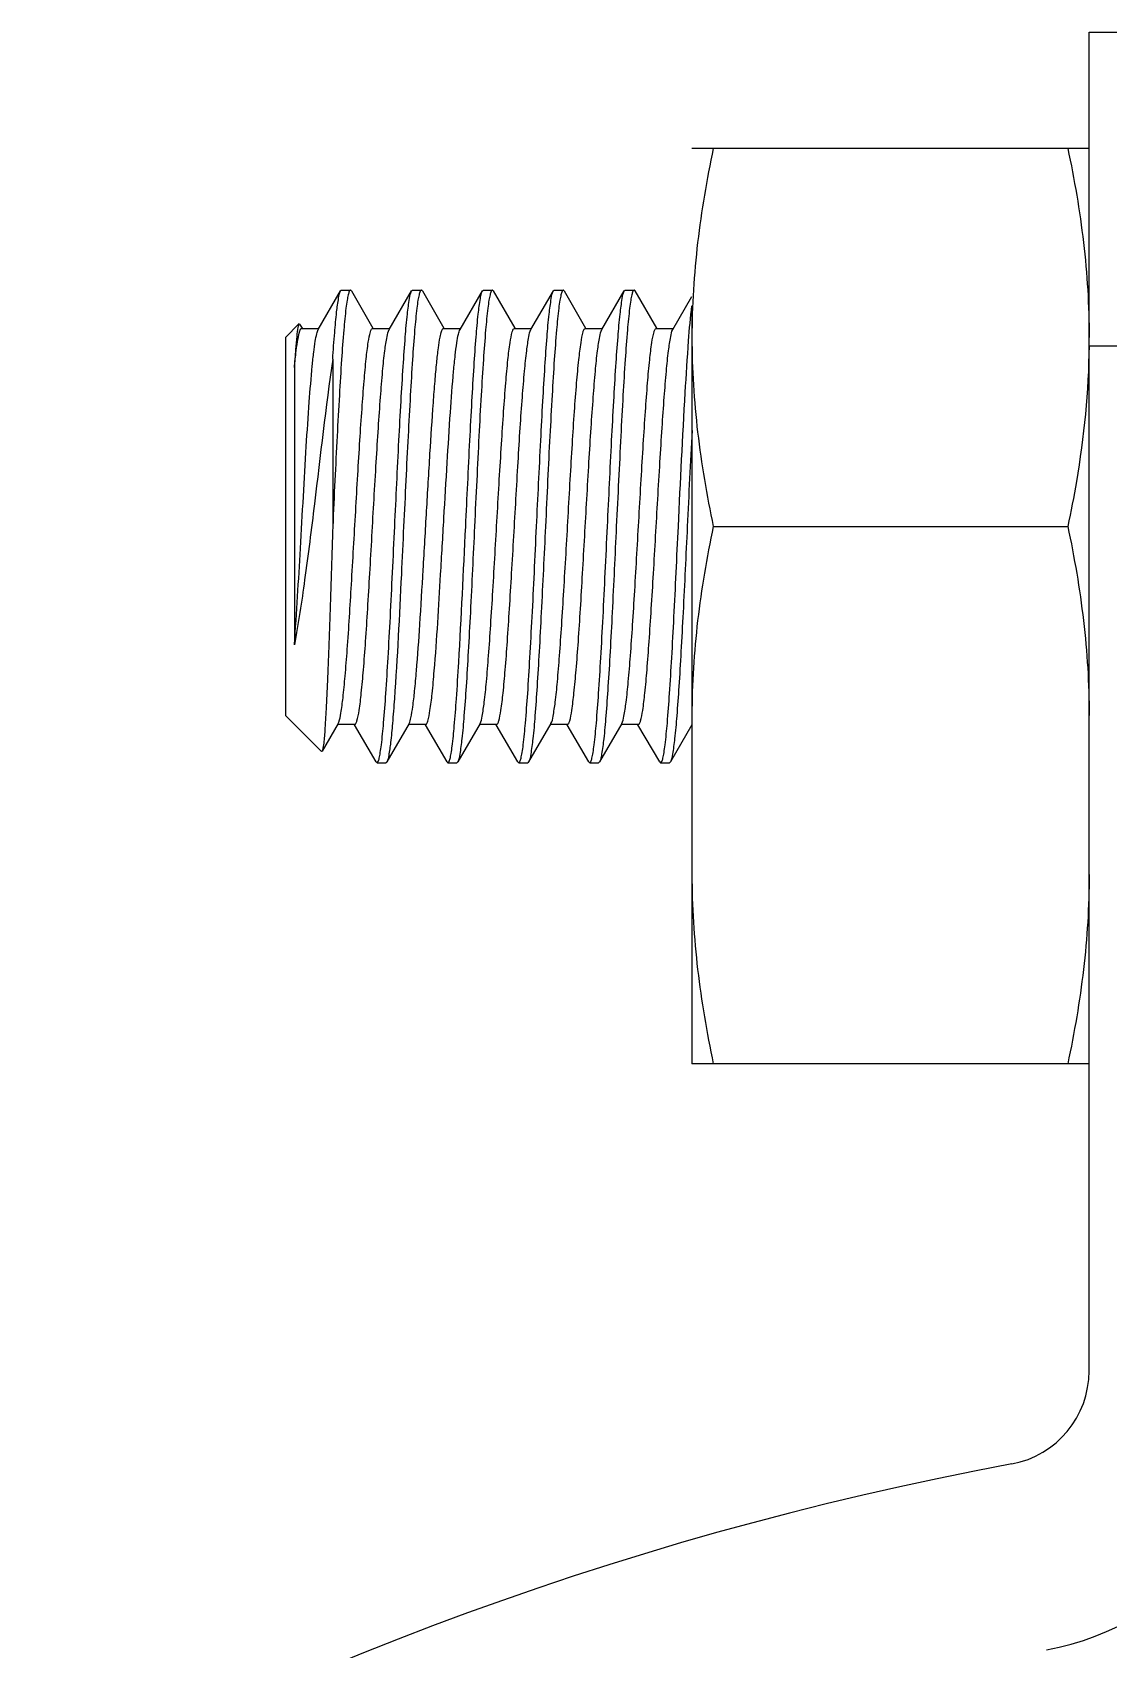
# Model space of a CAD drawing. Extents: x -409572 to -157272, y 600795 to 878326.
# Drawn here: x -398998.5 to -398920.6, y 805541.1 to 805658.3 of the extents above; entities that cross this region are included whole.
import ezdxf

# ---------------------------------------------------------------- set-up
doc = ezdxf.new("R2010")
doc.units = 0
doc.header["$LTSCALE"] = 1000
doc.header["$MEASUREMENT"] = 0
doc.layers.get('0').update_dxf_attribs({"linetype": 'CONTINUOUS'})

msp = doc.modelspace()

# ---------------------------------------------------------------- linework, layer by layer
at = {"linetype": 'CONTINUOUS'}
for p, q in [((-398922, 805561.33), (-398922, 805658.31)), ((-398922, 805658.31), (-398908.31, 805658.31)), ((-398922, 805649.9), (-398950.77, 805649.9)), ((-398977.84, 805636.79), (-398976.22, 805639.57)), ((-398976.15, 805639.63), (-398975.51, 805639.63)), ((-398975.44, 805639.57), (-398975.51, 805639.63)), ((-398975.44, 805639.57), (-398973.88, 805636.88)), ((-398972.7, 805636.79), (-398971.08, 805639.57)), ((-398971.08, 805639.57), (-398971.02, 805639.63)), ((-398971.02, 805639.63), (-398970.37, 805639.63)), ((-398970.3, 805639.57), (-398970.37, 805639.63)), ((-398970.3, 805639.57), (-398968.74, 805636.88)), ((-398967.57, 805636.79), (-398965.95, 805639.57)), ((-398965.95, 805639.57), (-398965.88, 805639.63)), ((-398965.88, 805639.63), (-398965.24, 805639.63)), ((-398965.17, 805639.57), (-398965.24, 805639.63)), ((-398965.17, 805639.57), (-398963.6, 805636.88)), ((-398962.43, 805636.79), (-398960.81, 805639.57)), ((-398960.81, 805639.57), (-398960.74, 805639.63)), ((-398960.74, 805639.63), (-398960.1, 805639.63)), ((-398960.03, 805639.57), (-398960.1, 805639.63)), ((-398960.03, 805639.57), (-398958.47, 805636.88)), ((-398957.29, 805636.79), (-398955.67, 805639.57)), ((-398955.67, 805639.57), (-398955.61, 805639.63)), ((-398955.61, 805639.63), (-398954.96, 805639.63)), ((-398954.9, 805639.57), (-398953.33, 805636.88)), ((-398952.16, 805636.79), (-398950.77, 805639.18)), ((-398950.77, 805638.38), (-398950.77, 805583.59)), ((-398980.22, 805636.21), (-398979.24, 805637.19)), ((-398979.19, 805637.17), (-398979.24, 805637.19)), ((-398979.19, 805637.17), (-398979.01, 805636.88)), ((-398980.22, 805636.21), (-398980.22, 805608.81)), ((-398979.04, 805636.86), (-398977.8, 805636.86)), ((-398973.91, 805636.86), (-398972.66, 805636.86)), ((-398968.77, 805636.86), (-398967.53, 805636.86)), ((-398963.63, 805636.86), (-398962.39, 805636.86)), ((-398958.5, 805636.86), (-398957.25, 805636.86)), ((-398953.36, 805636.86), (-398952.12, 805636.86)), ((-398922, 805635.59), (-398908.31, 805635.59)), ((-398979.57, 805634.02), (-398979.57, 805613.94)), ((-398976.79, 805634.63), (-398976.79, 805622.5)), ((-398949.23, 805622.51), (-398923.55, 805622.51)), ((-398980.22, 805608.81), (-398977.61, 805606.2)), ((-398976.4, 805608.23), (-398977.56, 805606.22)), ((-398975.19, 805608.16), (-398976.44, 805608.16)), ((-398976.4, 805608.23), (-398976.35, 805608.33)), ((-398973.65, 805605.45), (-398975.22, 805608.14)), ((-398971.26, 805608.23), (-398972.87, 805605.45)), ((-398970.05, 805608.16), (-398971.3, 805608.16)), ((-398968.51, 805605.45), (-398970.08, 805608.14)), ((-398966.12, 805608.23), (-398967.74, 805605.45)), ((-398964.92, 805608.16), (-398966.16, 805608.16)), ((-398963.38, 805605.45), (-398964.95, 805608.14)), ((-398960.99, 805608.23), (-398962.6, 805605.45)), ((-398959.78, 805608.16), (-398961.03, 805608.16)), ((-398958.24, 805605.45), (-398959.81, 805608.14)), ((-398955.85, 805608.23), (-398957.46, 805605.45)), ((-398954.65, 805608.16), (-398955.89, 805608.16)), ((-398953.1, 805605.45), (-398954.68, 805608.14)), ((-398950.77, 805608.14), (-398952.33, 805605.45)), ((-398977.56, 805606.22), (-398977.61, 805606.2)), ((-398973.65, 805605.45), (-398973.58, 805605.39)), ((-398973.58, 805605.39), (-398972.94, 805605.39)), ((-398968.51, 805605.45), (-398968.45, 805605.39)), ((-398968.45, 805605.39), (-398967.8, 805605.39)), ((-398967.74, 805605.45), (-398967.8, 805605.39)), ((-398963.38, 805605.45), (-398963.31, 805605.39)), ((-398963.31, 805605.39), (-398962.67, 805605.39)), ((-398962.6, 805605.45), (-398962.67, 805605.39)), ((-398958.24, 805605.45), (-398958.17, 805605.39)), ((-398958.17, 805605.39), (-398957.53, 805605.39)), ((-398957.46, 805605.45), (-398957.53, 805605.39)), ((-398953.1, 805605.45), (-398953.04, 805605.39)), ((-398953.04, 805605.39), (-398952.39, 805605.39)), ((-398952.33, 805605.45), (-398952.39, 805605.39)), ((-398922, 805583.59), (-398950.77, 805583.59))]:
    msp.add_line(p, q, dxfattribs=at)
msp.add_circle((-398882.62, 805313.4), 228.23, dxfattribs=at)
for centre, radius, start, end in [((-397620.08, 805560.55), 1332.47, 177.03533, 177.33486), ((-398928.85, 805561.33), 6.85, 280.562, 0), ((-398928.85, 805561.33), 20.55, 280.562, 0), ((-398882.62, 805313.4), 245.35, 100.562, 180)]:
    msp.add_arc(centre, radius, start, end, dxfattribs=at)
for points, knots in [([(-398949.23, 805649.9), (-398949.7, 805647.65), (-398950.48, 805643.11), (-398950.77, 805638.5), (-398950.77, 805636.21)], [0, 0, 0, 0, 0.500766, 1, 1, 1, 1]), ([(-398923.55, 805649.9), (-398923.07, 805647.65), (-398922.29, 805643.11), (-398922, 805638.5), (-398922, 805636.21)], [0, 0, 0, 0, 0.500766, 1, 1, 1, 1]), ([(-398975.51, 805639.63), (-398975.55, 805639.63), (-398975.62, 805639.49), (-398975.68, 805639.26), (-398975.76, 805638.84), (-398975.88, 805638), (-398976.01, 805636.56), (-398976.17, 805634.46), (-398976.32, 805631.9), (-398976.48, 805628.98), (-398976.64, 805625.8), (-398976.74, 805623.62), (-398976.79, 805622.5)], [0, 0, 0, 0, 0.006675, 0.021733, 0.045899, 0.079115, 0.171509, 0.295573, 0.446611, 0.618863, 0.80571, 1, 1, 1, 1]), ([(-398976.79, 805634.63), (-398976.75, 805635.27), (-398976.66, 805636.41), (-398976.54, 805637.9), (-398976.39, 805638.89), (-398976.31, 805639.42), (-398976.22, 805639.57)], [0, 0, 0, 0, 0.387273, 0.6883, 0.894185, 1, 1, 1, 1]), ([(-398976.22, 805639.57), (-398976.21, 805639.59), (-398976.19, 805639.62), (-398976.16, 805639.63), (-398976.15, 805639.63)], [0, 0, 0, 0, 0.600066, 1, 1, 1, 1]), ([(-398972.3, 805622.51), (-398972.2, 805624.59), (-398972.06, 805627.61), (-398971.85, 805631.47), (-398971.7, 805633.98), (-398971.55, 805636.08), (-398971.42, 805637.73), (-398971.26, 805638.83), (-398971.18, 805639.41), (-398971.08, 805639.57)], [0, 0, 0, 0, 0.364023, 0.530316, 0.678347, 0.803037, 0.900138, 0.966413, 1, 1, 1, 1]), ([(-398970.37, 805639.63), (-398970.41, 805639.63), (-398970.49, 805639.49), (-398970.55, 805639.26), (-398970.63, 805638.84), (-398970.74, 805638), (-398970.88, 805636.56), (-398971.03, 805634.46), (-398971.18, 805631.9), (-398971.34, 805628.98), (-398971.5, 805625.81), (-398971.6, 805623.62), (-398971.66, 805622.51)], [0, 0, 0, 0, 0.006671, 0.021724, 0.045885, 0.079095, 0.17148, 0.295534, 0.446569, 0.618825, 0.805687, 1, 1, 1, 1]), ([(-398967.16, 805622.51), (-398967.06, 805624.59), (-398966.92, 805627.61), (-398966.71, 805631.47), (-398966.57, 805633.98), (-398966.42, 805636.08), (-398966.28, 805637.73), (-398966.13, 805638.83), (-398966.04, 805639.41), (-398965.95, 805639.57)], [0, 0, 0, 0, 0.364025, 0.530318, 0.678348, 0.803036, 0.900137, 0.966414, 1, 1, 1, 1]), ([(-398965.24, 805639.63), (-398965.27, 805639.63), (-398965.35, 805639.49), (-398965.41, 805639.26), (-398965.49, 805638.84), (-398965.6, 805638), (-398965.74, 805636.56), (-398965.89, 805634.46), (-398966.05, 805631.9), (-398966.21, 805628.98), (-398966.36, 805625.81), (-398966.47, 805623.62), (-398966.52, 805622.51)], [0, 0, 0, 0, 0.006671, 0.021723, 0.045883, 0.079092, 0.171477, 0.295531, 0.446566, 0.618823, 0.805686, 1, 1, 1, 1]), ([(-398962.03, 805622.51), (-398961.93, 805624.59), (-398961.78, 805627.61), (-398961.58, 805631.47), (-398961.43, 805633.98), (-398961.28, 805636.08), (-398961.15, 805637.73), (-398960.99, 805638.83), (-398960.91, 805639.41), (-398960.81, 805639.57)], [0, 0, 0, 0, 0.364025, 0.530318, 0.678348, 0.803036, 0.900137, 0.966414, 1, 1, 1, 1]), ([(-398960.1, 805639.63), (-398960.14, 805639.63), (-398960.21, 805639.49), (-398960.27, 805639.26), (-398960.35, 805638.84), (-398960.47, 805638), (-398960.6, 805636.56), (-398960.76, 805634.46), (-398960.91, 805631.9), (-398961.07, 805628.98), (-398961.23, 805625.81), (-398961.33, 805623.62), (-398961.38, 805622.51)], [0, 0, 0, 0, 0.00667, 0.021722, 0.045881, 0.07909, 0.171474, 0.295528, 0.446564, 0.618821, 0.805685, 1, 1, 1, 1]), ([(-398956.89, 805622.51), (-398956.79, 805624.59), (-398956.65, 805627.61), (-398956.44, 805631.47), (-398956.3, 805633.98), (-398956.14, 805636.08), (-398956.01, 805637.73), (-398955.85, 805638.83), (-398955.77, 805639.41), (-398955.67, 805639.57)], [0, 0, 0, 0, 0.364025, 0.530318, 0.678349, 0.803036, 0.900137, 0.966414, 1, 1, 1, 1]), ([(-398954.96, 805639.63), (-398955, 805639.63), (-398955.08, 805639.49), (-398955.14, 805639.26), (-398955.22, 805638.84), (-398955.33, 805638), (-398955.47, 805636.56), (-398955.62, 805634.46), (-398955.78, 805631.9), (-398955.93, 805628.98), (-398956.09, 805625.81), (-398956.19, 805623.62), (-398956.25, 805622.51)], [0, 0, 0, 0, 0.006675, 0.021731, 0.045894, 0.079107, 0.171496, 0.295551, 0.446583, 0.618835, 0.805691, 1, 1, 1, 1]), ([(-398954.9, 805639.57), (-398954.9, 805639.59), (-398954.92, 805639.62), (-398954.95, 805639.63), (-398954.96, 805639.63)], [0, 0, 0, 0, 0.600342, 1, 1, 1, 1]), ([(-398951.75, 805622.51), (-398951.6, 805625.75), (-398951.39, 805630.23), (-398951.05, 805635.56), (-398950.88, 805637.66), (-398950.77, 805638.5)], [0, 0, 0, 0, 0.606527, 0.840991, 1, 1, 1, 1]), ([(-398979.24, 805637.19), (-398979.26, 805637.17), (-398979.29, 805637.07), (-398979.35, 805636.78), (-398979.41, 805636.18), (-398979.5, 805635.21), (-398979.54, 805634.45), (-398979.57, 805634.02)], [0, 0, 0, 0, 0.030031, 0.087347, 0.285412, 0.591997, 1, 1, 1, 1]), ([(-398979.57, 805634.02), (-398979.53, 805634.43), (-398979.46, 805635.12), (-398979.33, 805636.05), (-398979.22, 805636.52), (-398979.12, 805636.86), (-398979.04, 805636.86)], [0, 0, 0, 0, 0.420456, 0.730326, 0.922693, 1, 1, 1, 1]), ([(-398979.57, 805613.94), (-398979.4, 805616.27), (-398979.19, 805619.85), (-398978.92, 805624.64), (-398978.72, 805628.18), (-398978.51, 805631.33), (-398978.33, 805633.61), (-398978.18, 805635.07), (-398978.07, 805635.85), (-398977.97, 805636.4), (-398977.89, 805636.69), (-398977.84, 805636.79)], [0, 0, 0, 0, 0.30446, 0.46946, 0.627882, 0.768787, 0.882469, 0.926584, 0.961179, 0.985723, 1, 1, 1, 1]), ([(-398976.35, 805608.33), (-398976.27, 805608.54), (-398976.17, 805609.13), (-398976.02, 805610.24), (-398975.88, 805611.78), (-398975.66, 805614.52), (-398975.42, 805618.5), (-398975.18, 805622.72), (-398974.98, 805626.2), (-398974.83, 805628.68), (-398974.68, 805630.94), (-398974.53, 805632.91), (-398974.39, 805634.53), (-398974.25, 805635.71), (-398974.11, 805636.44), (-398974.01, 805636.76), (-398973.94, 805636.86), (-398973.91, 805636.86)], [0, 0, 0, 0, 0.023329, 0.062811, 0.117241, 0.184783, 0.349527, 0.534449, 0.626544, 0.714121, 0.794147, 0.863852, 0.92084, 0.963175, 0.989517, 0.99656, 1, 1, 1, 1]), ([(-398975.19, 805608.16), (-398975.16, 805608.16), (-398975.08, 805608.26), (-398974.98, 805608.59), (-398974.84, 805609.35), (-398974.7, 805610.58), (-398974.55, 805612.24), (-398974.4, 805614.28), (-398974.25, 805616.61), (-398974.1, 805619.15), (-398973.9, 805622.7), (-398973.7, 805626.22), (-398973.49, 805629.57), (-398973.34, 805631.77), (-398973.19, 805633.63), (-398973.05, 805635.1), (-398972.89, 805636.1), (-398972.79, 805636.63), (-398972.7, 805636.79)], [0, 0, 0, 0, 0.003516, 0.010771, 0.037949, 0.081609, 0.140308, 0.211978, 0.294061, 0.383613, 0.477416, 0.664254, 0.750572, 0.827952, 0.893624, 0.945254, 0.981055, 1, 1, 1, 1]), ([(-398970.72, 805612.05), (-398970.63, 805613.16), (-398970.46, 805615.61), (-398970.23, 805619.47), (-398969.99, 805623.6), (-398969.76, 805627.63), (-398969.56, 805630.77), (-398969.39, 805632.97), (-398969.27, 805634.29), (-398969.16, 805635.34), (-398969.04, 805636.15), (-398968.94, 805636.57), (-398968.84, 805636.86), (-398968.77, 805636.86)], [0, 0, 0, 0, 0.134735, 0.294625, 0.465613, 0.632623, 0.780938, 0.843915, 0.897532, 0.94062, 0.972276, 0.991945, 1, 1, 1, 1]), ([(-398969.44, 805612.05), (-398969.24, 805614.37), (-398969.03, 805618.06), (-398968.74, 805623.09), (-398968.51, 805627.01), (-398968.29, 805630.55), (-398968.1, 805633.15), (-398967.93, 805634.83), (-398967.82, 805635.73), (-398967.71, 805636.35), (-398967.63, 805636.68), (-398967.57, 805636.79)], [0, 0, 0, 0, 0.282028, 0.446286, 0.60859, 0.75578, 0.875942, 0.92276, 0.959436, 0.985284, 1, 1, 1, 1]), ([(-398966.12, 805608.23), (-398966.03, 805608.39), (-398965.94, 805608.92), (-398965.78, 805609.92), (-398965.64, 805611.39), (-398965.49, 805613.25), (-398965.34, 805615.45), (-398965.13, 805618.81), (-398964.93, 805622.32), (-398964.73, 805625.87), (-398964.57, 805628.41), (-398964.42, 805630.75), (-398964.27, 805632.78), (-398964.12, 805634.45), (-398963.98, 805635.67), (-398963.84, 805636.43), (-398963.74, 805636.76), (-398963.67, 805636.86), (-398963.63, 805636.86)], [0, 0, 0, 0, 0.018976, 0.054803, 0.106453, 0.172139, 0.249526, 0.335845, 0.52267, 0.61646, 0.705998, 0.788066, 0.859722, 0.918408, 0.962058, 0.98923, 0.996486, 1, 1, 1, 1]), ([(-398964.92, 805608.16), (-398964.88, 805608.16), (-398964.81, 805608.26), (-398964.71, 805608.59), (-398964.57, 805609.35), (-398964.43, 805610.58), (-398964.28, 805612.24), (-398964.13, 805614.28), (-398963.98, 805616.61), (-398963.83, 805619.15), (-398963.62, 805622.7), (-398963.42, 805626.22), (-398963.22, 805629.57), (-398963.07, 805631.77), (-398962.91, 805633.63), (-398962.77, 805635.1), (-398962.62, 805636.1), (-398962.52, 805636.63), (-398962.43, 805636.79)], [0, 0, 0, 0, 0.003515, 0.010772, 0.03795, 0.08161, 0.140308, 0.211979, 0.294061, 0.383612, 0.477415, 0.664252, 0.75057, 0.827951, 0.893623, 0.945254, 0.981055, 1, 1, 1, 1]), ([(-398960.99, 805608.23), (-398960.89, 805608.39), (-398960.8, 805608.92), (-398960.64, 805609.92), (-398960.5, 805611.39), (-398960.35, 805613.25), (-398960.2, 805615.45), (-398959.99, 805618.81), (-398959.79, 805622.32), (-398959.59, 805625.87), (-398959.44, 805628.41), (-398959.29, 805630.75), (-398959.14, 805632.78), (-398958.98, 805634.45), (-398958.84, 805635.67), (-398958.71, 805636.43), (-398958.61, 805636.76), (-398958.53, 805636.86), (-398958.5, 805636.86)], [0, 0, 0, 0, 0.018976, 0.054803, 0.106454, 0.172139, 0.249526, 0.335844, 0.522668, 0.616459, 0.705997, 0.788065, 0.859722, 0.918409, 0.962059, 0.989231, 0.996484, 1, 1, 1, 1]), ([(-398959.78, 805608.16), (-398959.75, 805608.16), (-398959.67, 805608.26), (-398959.57, 805608.59), (-398959.44, 805609.35), (-398959.3, 805610.58), (-398959.14, 805612.24), (-398958.99, 805614.28), (-398958.84, 805616.61), (-398958.69, 805619.15), (-398958.49, 805622.7), (-398958.29, 805626.22), (-398958.08, 805629.57), (-398957.93, 805631.77), (-398957.78, 805633.63), (-398957.64, 805635.1), (-398957.48, 805636.1), (-398957.39, 805636.63), (-398957.29, 805636.79)], [0, 0, 0, 0, 0.003517, 0.010771, 0.037949, 0.081609, 0.140308, 0.211978, 0.294062, 0.383613, 0.477416, 0.664254, 0.750571, 0.827951, 0.893624, 0.945254, 0.981055, 1, 1, 1, 1]), ([(-398955.85, 805608.23), (-398955.76, 805608.39), (-398955.66, 805608.92), (-398955.51, 805609.92), (-398955.37, 805611.39), (-398955.21, 805613.25), (-398955.06, 805615.45), (-398954.85, 805618.81), (-398954.66, 805622.32), (-398954.45, 805625.87), (-398954.3, 805628.41), (-398954.15, 805630.75), (-398954, 805632.78), (-398953.85, 805634.45), (-398953.71, 805635.67), (-398953.57, 805636.43), (-398953.47, 805636.76), (-398953.39, 805636.86), (-398953.36, 805636.86)], [0, 0, 0, 0, 0.018976, 0.054803, 0.106453, 0.172139, 0.249527, 0.335846, 0.52267, 0.61646, 0.705997, 0.788065, 0.859721, 0.918408, 0.962058, 0.98923, 0.996486, 1, 1, 1, 1]), ([(-398954.65, 805608.16), (-398954.61, 805608.16), (-398954.54, 805608.26), (-398954.44, 805608.59), (-398954.3, 805609.35), (-398954.16, 805610.58), (-398954.01, 805612.24), (-398953.86, 805614.28), (-398953.71, 805616.61), (-398953.55, 805619.15), (-398953.35, 805622.7), (-398953.15, 805626.22), (-398952.94, 805629.57), (-398952.79, 805631.77), (-398952.64, 805633.63), (-398952.5, 805635.1), (-398952.34, 805636.1), (-398952.25, 805636.63), (-398952.16, 805636.79)], [0, 0, 0, 0, 0.003515, 0.010772, 0.03795, 0.08161, 0.140308, 0.211978, 0.294061, 0.383612, 0.477415, 0.664253, 0.750571, 0.827951, 0.893624, 0.945254, 0.981055, 1, 1, 1, 1]), ([(-398950.77, 805636.21), (-398950.77, 805633.91), (-398950.48, 805629.31), (-398949.7, 805624.76), (-398949.23, 805622.51)], [0, 0, 0, 0, 0.499234, 1, 1, 1, 1]), ([(-398922.01, 805635.59), (-398922.04, 805632.3), (-398922.49, 805627.9), (-398923.32, 805623.59), (-398923.55, 805622.51)], [0, 0, 0, 0, 0.749247, 1, 1, 1, 1]), ([(-398976.79, 805634.63), (-398977.3, 805631.14), (-398977.9, 805625.81), (-398978.77, 805618.9), (-398979.27, 805615.5), (-398979.57, 805613.94)], [0, 0, 0, 0, 0.506249, 0.772205, 1, 1, 1, 1]), ([(-398976.79, 805622.5), (-398976.85, 805620.49), (-398976.94, 805617.56), (-398977.07, 805613.83), (-398977.17, 805611.43), (-398977.26, 805609.42), (-398977.35, 805607.89), (-398977.42, 805606.92), (-398977.5, 805606.42), (-398977.53, 805606.27), (-398977.56, 805606.22)], [0, 0, 0, 0, 0.370357, 0.538445, 0.687344, 0.811856, 0.907558, 0.970977, 0.989835, 1, 1, 1, 1]), ([(-398973.58, 805605.39), (-398973.55, 805605.39), (-398973.47, 805605.53), (-398973.41, 805605.76), (-398973.33, 805606.18), (-398973.22, 805607.02), (-398973.08, 805608.46), (-398972.93, 805610.56), (-398972.77, 805613.12), (-398972.61, 805616.04), (-398972.46, 805619.21), (-398972.35, 805621.4), (-398972.3, 805622.51)], [0, 0, 0, 0, 0.006671, 0.021724, 0.045884, 0.079096, 0.17149, 0.295552, 0.446588, 0.618834, 0.805687, 1, 1, 1, 1]), ([(-398971.66, 805622.51), (-398971.71, 805621.35), (-398971.91, 805617.19), (-398972.11, 805613.03), (-398972.32, 805610.03)], [0, 0, 0, 0, 0.278134, 1, 1, 1, 1]), ([(-398967.83, 805610.03), (-398967.77, 805610.9), (-398967.51, 805615.06), (-398967.32, 805619.23), (-398967.16, 805622.51)], [0, 0, 0, 0, 0.211307, 1, 1, 1, 1]), ([(-398966.52, 805622.51), (-398966.62, 805620.43), (-398966.76, 805617.41), (-398966.97, 805613.55), (-398967.11, 805611.04), (-398967.27, 805608.94), (-398967.4, 805607.3), (-398967.56, 805606.2), (-398967.64, 805605.61), (-398967.74, 805605.45)], [0, 0, 0, 0, 0.363953, 0.530215, 0.678233, 0.802927, 0.900053, 0.966366, 1, 1, 1, 1]), ([(-398963.31, 805605.39), (-398963.27, 805605.39), (-398963.2, 805605.53), (-398963.14, 805605.76), (-398963.06, 805606.18), (-398962.94, 805607.02), (-398962.81, 805608.45), (-398962.65, 805610.56), (-398962.5, 805613.12), (-398962.34, 805616.04), (-398962.18, 805619.21), (-398962.08, 805621.4), (-398962.03, 805622.51)], [0, 0, 0, 0, 0.006668, 0.021718, 0.045876, 0.079086, 0.171476, 0.295536, 0.446573, 0.618823, 0.805681, 1, 1, 1, 1]), ([(-398961.38, 805622.51), (-398961.48, 805620.43), (-398961.63, 805617.41), (-398961.83, 805613.55), (-398961.98, 805611.04), (-398962.13, 805608.94), (-398962.26, 805607.3), (-398962.42, 805606.2), (-398962.5, 805605.61), (-398962.6, 805605.45)], [0, 0, 0, 0, 0.363954, 0.530216, 0.678234, 0.802928, 0.900053, 0.966366, 1, 1, 1, 1]), ([(-398958.17, 805605.39), (-398958.14, 805605.39), (-398958.06, 805605.53), (-398958, 805605.76), (-398957.92, 805606.18), (-398957.81, 805607.02), (-398957.67, 805608.45), (-398957.52, 805610.56), (-398957.36, 805613.12), (-398957.2, 805616.04), (-398957.05, 805619.21), (-398956.94, 805621.4), (-398956.89, 805622.51)], [0, 0, 0, 0, 0.006668, 0.021718, 0.045876, 0.079086, 0.171475, 0.295535, 0.446572, 0.618822, 0.80568, 1, 1, 1, 1]), ([(-398956.25, 805622.51), (-398956.35, 805620.43), (-398956.49, 805617.41), (-398956.69, 805613.55), (-398956.84, 805611.04), (-398956.99, 805608.94), (-398957.13, 805607.3), (-398957.28, 805606.2), (-398957.37, 805605.61), (-398957.46, 805605.45)], [0, 0, 0, 0, 0.363954, 0.530216, 0.678234, 0.802928, 0.900053, 0.966366, 1, 1, 1, 1]), ([(-398953.04, 805605.39), (-398953, 805605.39), (-398952.92, 805605.53), (-398952.86, 805605.76), (-398952.78, 805606.18), (-398952.67, 805607.02), (-398952.53, 805608.45), (-398952.38, 805610.56), (-398952.22, 805613.12), (-398952.07, 805616.04), (-398951.91, 805619.21), (-398951.81, 805621.4), (-398951.75, 805622.51)], [0, 0, 0, 0, 0.006668, 0.021718, 0.045876, 0.079085, 0.171474, 0.295534, 0.446571, 0.618822, 0.80568, 1, 1, 1, 1]), ([(-398951.11, 805622.51), (-398951.21, 805620.43), (-398951.35, 805617.41), (-398951.56, 805613.55), (-398951.7, 805611.04), (-398951.86, 805608.94), (-398951.99, 805607.3), (-398952.15, 805606.2), (-398952.23, 805605.61), (-398952.33, 805605.45)], [0, 0, 0, 0, 0.363963, 0.530234, 0.678252, 0.80294, 0.900059, 0.966367, 1, 1, 1, 1]), ([(-398949.23, 805622.51), (-398949.7, 805620.26), (-398950.48, 805615.71), (-398950.77, 805611.11), (-398950.77, 805608.81)], [0, 0, 0, 0, 0.500766, 1, 1, 1, 1]), ([(-398923.55, 805622.51), (-398923.07, 805620.26), (-398922.29, 805615.71), (-398922, 805611.11), (-398922, 805608.81)], [0, 0, 0, 0, 0.500766, 1, 1, 1, 1]), ([(-398971.26, 805608.23), (-398971.18, 805608.36), (-398971.1, 805608.77), (-398970.97, 805609.56), (-398970.84, 805610.69), (-398970.76, 805611.56), (-398970.72, 805612.05)], [0, 0, 0, 0, 0.114396, 0.322354, 0.620115, 1, 1, 1, 1]), ([(-398970.05, 805608.16), (-398970.02, 805608.16), (-398969.95, 805608.26), (-398969.85, 805608.58), (-398969.71, 805609.33), (-398969.57, 805610.53), (-398969.48, 805611.5), (-398969.44, 805612.05)], [0, 0, 0, 0, 0.02517, 0.076888, 0.270466, 0.581536, 1, 1, 1, 1]), ([(-398972.32, 805610.03), (-398972.37, 805609.43), (-398972.45, 805608.38), (-398972.57, 805607), (-398972.71, 805606.08), (-398972.79, 805605.59), (-398972.87, 805605.45)], [0, 0, 0, 0, 0.386706, 0.687054, 0.892925, 1, 1, 1, 1]), ([(-398968.45, 805605.39), (-398968.41, 805605.39), (-398968.34, 805605.51), (-398968.28, 805605.73), (-398968.2, 805606.12), (-398968.09, 805606.9), (-398967.96, 805608.22), (-398967.88, 805609.37), (-398967.83, 805610.03)], [0, 0, 0, 0, 0.022932, 0.073811, 0.155357, 0.267403, 0.579563, 1, 1, 1, 1]), ([(-398972.87, 805605.45), (-398972.88, 805605.43), (-398972.9, 805605.4), (-398972.93, 805605.39), (-398972.94, 805605.39)], [0, 0, 0, 0, 0.600595, 1, 1, 1, 1]), ([(-398950.77, 805597.29), (-398950.77, 805594.99), (-398950.48, 805590.39), (-398949.7, 805585.85), (-398949.23, 805583.59)], [0, 0, 0, 0, 0.499234, 1, 1, 1, 1]), ([(-398922, 805597.29), (-398922, 805594.99), (-398922.29, 805590.39), (-398923.07, 805585.85), (-398923.55, 805583.59)], [0, 0, 0, 0, 0.499234, 1, 1, 1, 1])]:
    msp.add_open_spline(points, degree=3, knots=knots, dxfattribs=at)

doc.saveas('drawing.dxf')
